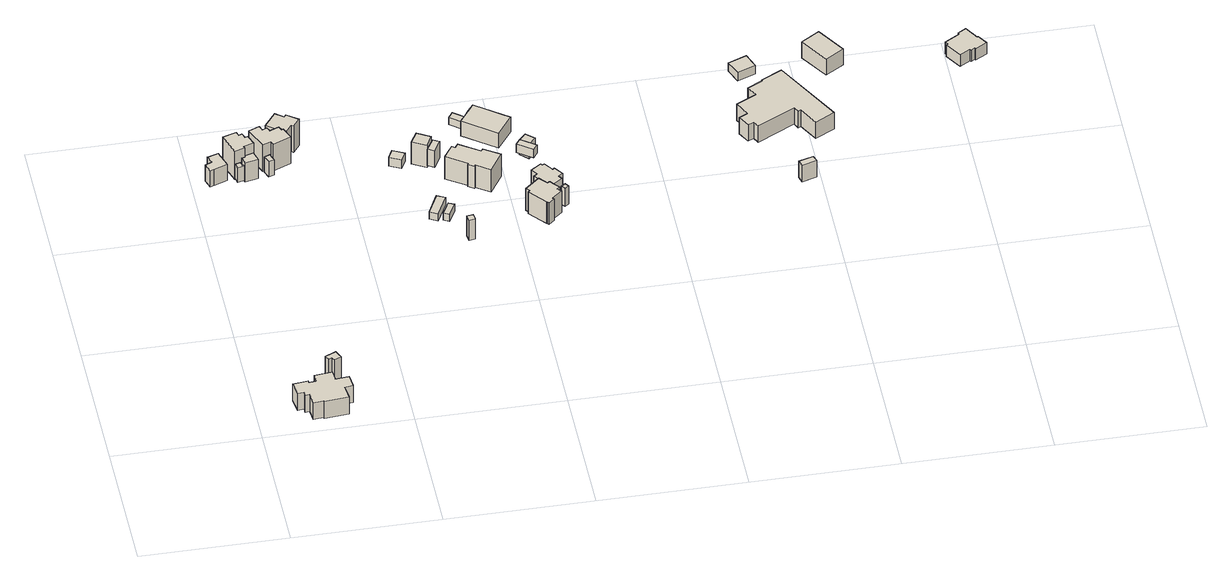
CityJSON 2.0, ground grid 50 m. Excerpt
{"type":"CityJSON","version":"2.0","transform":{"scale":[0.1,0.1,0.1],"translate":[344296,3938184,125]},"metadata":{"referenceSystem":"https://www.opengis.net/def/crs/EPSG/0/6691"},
"CityObjects":{
"building1":{"type":"Building","attributes":{"usage":"411","measuredHeight":8.7,"storeysAboveGround":1,"BuildingIDAttribute.prefecture":"14","BuildingIDAttribute.city":"14151","BuildingDetailAttribute.totalFloorArea":145.46,"BuildingDetailAttribute.buildingFootprintArea":145.46,"BuildingDetailAttribute.buildingStructureType":"601","BuildingDetailAttribute.buildingStructureOrgType":"1","BuildingDetailAttribute.orgUsage":"10","BuildingDetailAttribute.surveyYear":2015},"geometry":[{"type":"Solid","lod":"1","boundaries":[[[[0,1,2,3,4,5,6,7,8,9,10,11,12,13,14,15,16,17]],[[16,18,19,17]],[[15,20,18,16]],[[14,21,20,15]],[[13,22,21,14]],[[12,23,22,13]],[[11,24,23,12]],[[10,25,24,11]],[[9,26,25,10]],[[8,27,26,9]],[[7,28,27,8]],[[6,29,28,7]],[[5,30,29,6]],[[4,31,30,5]],[[3,32,31,4]],[[2,33,32,3]],[[1,34,33,2]],[[0,35,34,1]],[[17,19,35,0]],[[18,20,21,22,23,24,25,26,27,28,29,30,31,32,33,34,35,19]]]]}]},
"building2":{"type":"Building","attributes":{"measuredHeight":16.2,"BuildingIDAttribute.prefecture":"14","BuildingIDAttribute.city":"14151","BuildingDetailAttribute.surveyYear":2015},"geometry":[{"type":"Solid","lod":"1","boundaries":[[[[36,37,38,39,40,41]],[[40,42,43,41]],[[39,44,42,40]],[[38,45,44,39]],[[37,46,45,38]],[[36,47,46,37]],[[41,43,47,36]],[[42,44,45,46,47,43]]]]}]},
"building3":{"type":"Building","attributes":{"measuredHeight":7.2,"BuildingIDAttribute.prefecture":"14","BuildingIDAttribute.city":"14151","BuildingDetailAttribute.surveyYear":2015,"BuildingLandSlideRiskAttribute.description":"1","BuildingLandSlideRiskAttribute.areaType":"1"},"geometry":[{"type":"Solid","lod":"1","boundaries":[[[[48,49,50,51,52,53,54,55]],[[54,56,57,55]],[[53,58,56,54]],[[52,59,58,53]],[[51,60,59,52]],[[50,61,60,51]],[[49,62,61,50]],[[48,63,62,49]],[[55,57,63,48]],[[56,58,59,60,61,62,63,57]]]]}]},
"building4":{"type":"Building","attributes":{"measuredHeight":7.6,"BuildingIDAttribute.prefecture":"14","BuildingIDAttribute.city":"14151","BuildingDetailAttribute.surveyYear":2015,"BuildingLandSlideRiskAttribute.description":"1","BuildingLandSlideRiskAttribute.areaType":"1"},"geometry":[{"type":"Solid","lod":"1","boundaries":[[[[64,65,66,67,68,69]],[[68,70,71,69]],[[67,72,70,68]],[[66,73,72,67]],[[65,74,73,66]],[[64,75,74,65]],[[69,71,75,64]],[[70,72,73,74,75,71]]]]}]},
"building5":{"type":"Building","attributes":{"usage":"411","measuredHeight":13.5,"storeysAboveGround":2,"BuildingIDAttribute.prefecture":"14","BuildingIDAttribute.city":"14151","BuildingDetailAttribute.totalFloorArea":70.85,"BuildingDetailAttribute.buildingFootprintArea":35.42,"BuildingDetailAttribute.buildingStructureType":"601","BuildingDetailAttribute.buildingStructureOrgType":"1","BuildingDetailAttribute.orgUsage":"10","BuildingDetailAttribute.surveyYear":2015,"BuildingLandSlideRiskAttribute.description":"1","BuildingLandSlideRiskAttribute.areaType":"1"},"geometry":[{"type":"Solid","lod":"1","boundaries":[[[[76,77,78,79,80,81,82,83,84,85]],[[84,86,87,85]],[[83,88,86,84]],[[82,89,88,83]],[[81,90,89,82]],[[80,91,90,81]],[[79,92,91,80]],[[78,93,92,79]],[[77,94,93,78]],[[76,95,94,77]],[[85,87,95,76]],[[86,88,89,90,91,92,93,94,95,87]]]]}]},
"building6":{"type":"Building","attributes":{"measuredHeight":10.1,"BuildingIDAttribute.prefecture":"14","BuildingIDAttribute.city":"14151","BuildingDetailAttribute.surveyYear":2015,"BuildingLandSlideRiskAttribute.description":"1","BuildingLandSlideRiskAttribute.areaType":"1"},"geometry":[{"type":"Solid","lod":"1","boundaries":[[[[96,97,98,99,100,101]],[[100,102,103,101]],[[99,104,102,100]],[[98,105,104,99]],[[97,106,105,98]],[[96,107,106,97]],[[101,103,107,96]],[[102,104,105,106,107,103]]]]}]},
"building7":{"type":"Building","attributes":{"measuredHeight":7.6,"BuildingIDAttribute.prefecture":"14","BuildingIDAttribute.city":"14151","BuildingDetailAttribute.surveyYear":2015,"BuildingLandSlideRiskAttribute.description":"1","BuildingLandSlideRiskAttribute.areaType":"1"},"geometry":[{"type":"Solid","lod":"1","boundaries":[[[[108,109,110,111]],[[110,112,113,111]],[[109,114,112,110]],[[108,115,114,109]],[[111,113,115,108]],[[112,114,115,113]]]]}]},
"building8":{"type":"Building","attributes":{"usage":"411","measuredHeight":11.8,"storeysAboveGround":2,"BuildingIDAttribute.prefecture":"14","BuildingIDAttribute.city":"14151","BuildingDetailAttribute.totalFloorArea":78.35,"BuildingDetailAttribute.buildingFootprintArea":39.17,"BuildingDetailAttribute.buildingStructureType":"601","BuildingDetailAttribute.buildingStructureOrgType":"1","BuildingDetailAttribute.orgUsage":"10","BuildingDetailAttribute.surveyYear":2015,"BuildingLandSlideRiskAttribute.description":"1","BuildingLandSlideRiskAttribute.areaType":"1"},"geometry":[{"type":"Solid","lod":"1","boundaries":[[[[116,117,118,119,120,121,122,123,124,125,126,127]],[[126,128,129,127]],[[125,130,128,126]],[[124,131,130,125]],[[123,132,131,124]],[[122,133,132,123]],[[121,134,133,122]],[[120,135,134,121]],[[119,136,135,120]],[[118,137,136,119]],[[117,138,137,118]],[[116,139,138,117]],[[127,129,139,116]],[[128,130,131,132,133,134,135,136,137,138,139,129]]]]}]},
"building9":{"type":"Building","attributes":{"usage":"411","measuredHeight":11.9,"storeysAboveGround":2,"BuildingIDAttribute.prefecture":"14","BuildingIDAttribute.city":"14151","BuildingDetailAttribute.totalFloorArea":78.17,"BuildingDetailAttribute.buildingFootprintArea":39.08,"BuildingDetailAttribute.buildingStructureType":"601","BuildingDetailAttribute.buildingStructureOrgType":"1","BuildingDetailAttribute.orgUsage":"10","BuildingDetailAttribute.surveyYear":2015,"BuildingLandSlideRiskAttribute.description":"1","BuildingLandSlideRiskAttribute.areaType":"1"},"geometry":[{"type":"Solid","lod":"1","boundaries":[[[[140,141,142,143,144,145,146,147]],[[146,148,149,147]],[[145,150,148,146]],[[144,151,150,145]],[[143,152,151,144]],[[142,153,152,143]],[[141,154,153,142]],[[140,155,154,141]],[[147,149,155,140]],[[148,150,151,152,153,154,155,149]]]]}]},
"building10":{"type":"Building","attributes":{"BuildingIDAttribute.prefecture":"14","BuildingIDAttribute.city":"14151","BuildingDetailAttribute.surveyYear":2015},"geometry":[{"type":"Solid","lod":"1","boundaries":[[[[156,157,158,159]],[[158,160,161,159]],[[157,162,160,158]],[[156,163,162,157]],[[159,161,163,156]],[[160,162,163,161]]]]}]},
"building11":{"type":"Building","attributes":{"measuredHeight":6.3,"BuildingIDAttribute.prefecture":"14","BuildingIDAttribute.city":"14151","BuildingDetailAttribute.surveyYear":2015,"BuildingLandSlideRiskAttribute.description":"1","BuildingLandSlideRiskAttribute.areaType":"1"},"geometry":[{"type":"Solid","lod":"1","boundaries":[[[[164,165,166,167]],[[166,168,169,167]],[[165,170,168,166]],[[164,171,170,165]],[[167,169,171,164]],[[168,170,171,169]]]]}]},
"building12":{"type":"Building","attributes":{"BuildingIDAttribute.prefecture":"14","BuildingIDAttribute.city":"14151","BuildingDetailAttribute.surveyYear":2015},"geometry":[{"type":"Solid","lod":"1","boundaries":[[[[172,173,174,175]],[[174,176,177,175]],[[173,178,176,174]],[[172,179,178,173]],[[175,177,179,172]],[[176,178,179,177]]]]}]},
"building13":{"type":"Building","attributes":{"measuredHeight":12.7,"BuildingIDAttribute.prefecture":"14","BuildingIDAttribute.city":"14151","BuildingDetailAttribute.surveyYear":2015,"BuildingLandSlideRiskAttribute.description":"1","BuildingLandSlideRiskAttribute.areaType":"1"},"geometry":[{"type":"Solid","lod":"1","boundaries":[[[[180,181,182,183]],[[182,184,185,183]],[[181,186,184,182]],[[180,187,186,181]],[[183,185,187,180]],[[184,186,187,185]]]]}]},
"building14":{"type":"Building","attributes":{"usage":"411","measuredHeight":9.7,"storeysAboveGround":2,"BuildingIDAttribute.prefecture":"14","BuildingIDAttribute.city":"14151","BuildingDetailAttribute.totalFloorArea":33.59,"BuildingDetailAttribute.buildingFootprintArea":16.8,"BuildingDetailAttribute.buildingStructureType":"601","BuildingDetailAttribute.buildingStructureOrgType":"1","BuildingDetailAttribute.orgUsage":"10","BuildingDetailAttribute.surveyYear":2015},"geometry":[{"type":"Solid","lod":"1","boundaries":[[[[188,189,190,191]],[[190,192,193,191]],[[189,194,192,190]],[[188,195,194,189]],[[191,193,195,188]],[[192,194,195,193]]]]}]},
"building15":{"type":"Building","attributes":{"measuredHeight":8.6,"BuildingIDAttribute.prefecture":"14","BuildingIDAttribute.city":"14151","BuildingDetailAttribute.surveyYear":2015},"geometry":[{"type":"Solid","lod":"1","boundaries":[[[[196,197,198,199]],[[198,200,201,199]],[[197,202,200,198]],[[196,203,202,197]],[[199,201,203,196]],[[200,202,203,201]]]]}]},
"building16":{"type":"Building","attributes":{"usage":"411","measuredHeight":12.3,"storeysAboveGround":2,"BuildingIDAttribute.prefecture":"14","BuildingIDAttribute.city":"14151","BuildingDetailAttribute.totalFloorArea":174.19,"BuildingDetailAttribute.buildingFootprintArea":87.09,"BuildingDetailAttribute.buildingStructureType":"601","BuildingDetailAttribute.buildingStructureOrgType":"1","BuildingDetailAttribute.orgUsage":"10","BuildingDetailAttribute.surveyYear":2015},"geometry":[{"type":"Solid","lod":"1","boundaries":[[[[204,205,206,207,208,209,210,211,212,213,214,215]],[[214,216,217,215]],[[213,218,216,214]],[[212,219,218,213]],[[211,220,219,212]],[[210,221,220,211]],[[209,222,221,210]],[[208,223,222,209]],[[207,224,223,208]],[[206,225,224,207]],[[205,226,225,206]],[[204,227,226,205]],[[215,217,227,204]],[[216,218,219,220,221,222,223,224,225,226,227,217]]]]}]},
"building17":{"type":"Building","attributes":{"BuildingIDAttribute.prefecture":"14","BuildingIDAttribute.city":"14151","BuildingDetailAttribute.surveyYear":2015},"geometry":[{"type":"Solid","lod":"1","boundaries":[[[[228,229,230,231]],[[230,232,233,231]],[[229,234,232,230]],[[228,235,234,229]],[[231,233,235,228]],[[232,234,235,233]]]]}]},
"building18":{"type":"Building","attributes":{"usage":"422","measuredHeight":11.9,"storeysAboveGround":1,"BuildingIDAttribute.prefecture":"14","BuildingIDAttribute.city":"14151","BuildingDetailAttribute.totalFloorArea":60.7,"BuildingDetailAttribute.buildingFootprintArea":60.7,"BuildingDetailAttribute.buildingStructureType":"601","BuildingDetailAttribute.buildingStructureOrgType":"1","BuildingDetailAttribute.orgUsage":"137","BuildingDetailAttribute.surveyYear":2015},"geometry":[{"type":"Solid","lod":"1","boundaries":[[[[236,237,238,239,240,241,242,243,244,245,246,247,248,249]],[[248,250,251,249]],[[247,252,250,248]],[[246,253,252,247]],[[245,254,253,246]],[[244,255,254,245]],[[243,256,255,244]],[[242,257,256,243]],[[241,258,257,242]],[[240,259,258,241]],[[239,260,259,240]],[[238,261,260,239]],[[237,262,261,238]],[[236,263,262,237]],[[249,251,263,236]],[[250,252,253,254,255,256,257,258,259,260,261,262,263,251]]]]}]},
"building19":{"type":"Building","attributes":{"usage":"401","measuredHeight":7,"storeysAboveGround":2,"BuildingIDAttribute.prefecture":"14","BuildingIDAttribute.city":"14151","BuildingDetailAttribute.totalFloorArea":241.94,"BuildingDetailAttribute.buildingFootprintArea":120.97,"BuildingDetailAttribute.buildingStructureType":"610","BuildingDetailAttribute.buildingStructureOrgType":"2","BuildingDetailAttribute.orgUsage":"61","BuildingDetailAttribute.surveyYear":2015,"BuildingLandSlideRiskAttribute.description":"1","BuildingLandSlideRiskAttribute.areaType":"1"},"geometry":[{"type":"Solid","lod":"1","boundaries":[[[[264,265,266,267,268,269]],[[268,270,271,269]],[[267,272,270,268]],[[266,273,272,267]],[[265,274,273,266]],[[264,275,274,265]],[[269,271,275,264]],[[270,272,273,274,275,271]]]]}]},
"building20":{"type":"Building","attributes":{"usage":"422","measuredHeight":9.1,"storeysAboveGround":1,"BuildingIDAttribute.prefecture":"14","BuildingIDAttribute.city":"14151","BuildingDetailAttribute.totalFloorArea":50.66,"BuildingDetailAttribute.buildingFootprintArea":50.66,"BuildingDetailAttribute.buildingStructureType":"601","BuildingDetailAttribute.buildingStructureOrgType":"1","BuildingDetailAttribute.orgUsage":"137","BuildingDetailAttribute.surveyYear":2015},"geometry":[{"type":"Solid","lod":"1","boundaries":[[[[276,277,278,279,280,281,282,283,284,285,286,287,288,289]],[[288,290,291,289]],[[287,292,290,288]],[[286,293,292,287]],[[285,294,293,286]],[[284,295,294,285]],[[283,296,295,284]],[[282,297,296,283]],[[281,298,297,282]],[[280,299,298,281]],[[279,300,299,280]],[[278,301,300,279]],[[277,302,301,278]],[[276,303,302,277]],[[289,291,303,276]],[[290,292,293,294,295,296,297,298,299,300,301,302,303,291]]]]}]},
"building21":{"type":"Building","attributes":{"measuredHeight":3.7,"BuildingIDAttribute.prefecture":"14","BuildingIDAttribute.city":"14151","BuildingDetailAttribute.surveyYear":2015,"BuildingLandSlideRiskAttribute.description":"1","BuildingLandSlideRiskAttribute.areaType":"1"},"geometry":[{"type":"Solid","lod":"1","boundaries":[[[[304,305,306,307]],[[306,308,309,307]],[[305,310,308,306]],[[304,311,310,305]],[[307,309,311,304]],[[308,310,311,309]]]]}]},
"building22":{"type":"Building","attributes":{"measuredHeight":7.9,"BuildingIDAttribute.prefecture":"14","BuildingIDAttribute.city":"14151","BuildingDetailAttribute.surveyYear":2015},"geometry":[{"type":"Solid","lod":"1","boundaries":[[[[312,313,314,315]],[[314,316,317,315]],[[313,318,316,314]],[[312,319,318,313]],[[315,317,319,312]],[[316,318,319,317]]]]}]},
"building23":{"type":"Building","attributes":{"measuredHeight":6.5,"BuildingIDAttribute.prefecture":"14","BuildingIDAttribute.city":"14151","BuildingDetailAttribute.surveyYear":2015,"BuildingLandSlideRiskAttribute.description":"1","BuildingLandSlideRiskAttribute.areaType":"1"},"geometry":[{"type":"Solid","lod":"1","boundaries":[[[[320,321,322,323]],[[322,324,325,323]],[[321,326,324,322]],[[320,327,326,321]],[[323,325,327,320]],[[324,326,327,325]]]]}]},
"building24":{"type":"Building","attributes":{"measuredHeight":7.7,"BuildingIDAttribute.prefecture":"14","BuildingIDAttribute.city":"14151","BuildingDetailAttribute.surveyYear":2015},"geometry":[{"type":"Solid","lod":"1","boundaries":[[[[328,329,330,331]],[[330,332,333,331]],[[329,334,332,330]],[[328,335,334,329]],[[331,333,335,328]],[[332,334,335,333]]]]}]},
"building25":{"type":"Building","attributes":{"usage":"441","measuredHeight":4.4,"storeysAboveGround":1,"BuildingIDAttribute.prefecture":"14","BuildingIDAttribute.city":"14151","BuildingDetailAttribute.totalFloorArea":15.31,"BuildingDetailAttribute.buildingFootprintArea":15.31,"BuildingDetailAttribute.buildingStructureType":"601","BuildingDetailAttribute.buildingStructureOrgType":"1","BuildingDetailAttribute.orgUsage":"180","BuildingDetailAttribute.surveyYear":2015,"BuildingLandSlideRiskAttribute.description":"1","BuildingLandSlideRiskAttribute.areaType":"1"},"geometry":[{"type":"Solid","lod":"1","boundaries":[[[[336,337,338,339]],[[338,340,341,339]],[[337,342,340,338]],[[336,343,342,337]],[[339,341,343,336]],[[340,342,343,341]]]]}]},
"building26":{"type":"Building","attributes":{"usage":"441","measuredHeight":9.8,"storeysAboveGround":2,"BuildingIDAttribute.prefecture":"14","BuildingIDAttribute.city":"14151","BuildingDetailAttribute.totalFloorArea":608.79,"BuildingDetailAttribute.buildingFootprintArea":304.4,"BuildingDetailAttribute.buildingStructureType":"601","BuildingDetailAttribute.buildingStructureOrgType":"1","BuildingDetailAttribute.orgUsage":"180","BuildingDetailAttribute.surveyYear":2015,"BuildingLandSlideRiskAttribute.description":"1","BuildingLandSlideRiskAttribute.areaType":"1"},"geometry":[{"type":"Solid","lod":"1","boundaries":[[[[344,345,346,347,348,349,350,351,352,353,354,355,356,357,358,359]],[[358,360,361,359]],[[357,362,360,358]],[[356,363,362,357]],[[355,364,363,356]],[[354,365,364,355]],[[353,366,365,354]],[[352,367,366,353]],[[351,368,367,352]],[[350,369,368,351]],[[349,370,369,350]],[[348,371,370,349]],[[347,372,371,348]],[[346,373,372,347]],[[345,374,373,346]],[[344,375,374,345]],[[359,361,375,344]],[[360,362,363,364,365,366,367,368,369,370,371,372,373,374,375,361]]]]}]},
"building27":{"type":"Building","attributes":{"usage":"441","measuredHeight":7.7,"storeysAboveGround":2,"BuildingIDAttribute.prefecture":"14","BuildingIDAttribute.city":"14151","BuildingDetailAttribute.totalFloorArea":146.26,"BuildingDetailAttribute.buildingFootprintArea":73.13,"BuildingDetailAttribute.buildingStructureType":"601","BuildingDetailAttribute.buildingStructureOrgType":"1","BuildingDetailAttribute.orgUsage":"180","BuildingDetailAttribute.surveyYear":2015},"geometry":[{"type":"Solid","lod":"1","boundaries":[[[[376,377,378,379]],[[378,380,381,379]],[[377,382,380,378]],[[376,383,382,377]],[[379,381,383,376]],[[380,382,383,381]]]]}]},
"building28":{"type":"Building","attributes":{"usage":"413","measuredHeight":6.5,"storeysAboveGround":1,"BuildingIDAttribute.prefecture":"14","BuildingIDAttribute.city":"14151","BuildingDetailAttribute.totalFloorArea":50.45,"BuildingDetailAttribute.buildingFootprintArea":50.45,"BuildingDetailAttribute.buildingStructureType":"601","BuildingDetailAttribute.buildingStructureOrgType":"1","BuildingDetailAttribute.orgUsage":"30","BuildingDetailAttribute.surveyYear":2015},"geometry":[{"type":"Solid","lod":"1","boundaries":[[[[384,385,386,387,388,389,390,391,392,393,394,395,396,397,398]],[[397,399,400,398]],[[396,401,399,397]],[[395,402,401,396]],[[394,403,402,395]],[[393,404,403,394]],[[392,405,404,393]],[[391,406,405,392]],[[390,407,406,391]],[[389,408,407,390]],[[388,409,408,389]],[[387,410,409,388]],[[386,411,410,387]],[[385,412,411,386]],[[384,413,412,385]],[[398,400,413,384]],[[399,401,402,403,404,405,406,407,408,409,410,411,412,413,400]]]]}]}
},
"vertices":[
[171,115,51],[172,107,51],[197,109,51],[195,138,51],[256,144,51],[259,108,51],[305,112,51],[309,65,51],[281,62,51],[286,13,51],[203,5,51],[202,10,51],[168,6,51],[164,48,51],[149,46,51],[148,62,51],[127,60,51],[119,109,51],[127,60,123],[119,109,123],[148,62,123],[149,46,123],[164,48,123],[168,6,123],[202,10,123],[203,5,123],[286,13,123],[281,62,123],[309,65,123],[305,112,123],[259,108,123],[256,144,123],[195,138,123],[197,109,123],[172,107,123],[171,115,123],
[286,149,67],[260,137,67],[255,149,67],[244,144,67],[236,161,67],[273,177,67],[236,161,178],[273,177,178],[244,144,178],[255,149,178],[260,137,178],[286,149,178],
[15,1000,216],[4,1032,216],[28,1041,216],[18,1068,216],[29,1071,216],[55,1080,216],[75,1021,216],[28,1005,216],[75,1021,285],[28,1005,285],[55,1080,285],[29,1071,285],[18,1068,285],[28,1041,285],[4,1032,285],[15,1000,285],
[120,1038,210],[124,1024,210],[128,1025,210],[130,1018,210],[107,1013,210],[102,1033,210],[107,1013,272],[102,1033,272],[130,1018,272],[128,1025,272],[124,1024,272],[120,1038,272],
[169,1064,204],[134,1053,204],[136,1047,204],[102,1035,204],[76,1112,204],[123,1127,204],[128,1111,204],[140,1116,204],[146,1098,204],[156,1101,204],[146,1098,324],[156,1101,324],[140,1116,324],[128,1111,324],[123,1127,324],[76,1112,324],[102,1035,324],[136,1047,324],[134,1053,324],[169,1064,324],
[125,1042,204],[138,1046,204],[136,1052,204],[167,1061,204],[177,1027,204],[133,1017,204],[177,1027,286],[133,1017,286],[167,1061,286],[136,1052,286],[138,1046,286],[125,1042,286],
[222,1068,198],[232,1040,198],[212,1035,198],[203,1061,198],[212,1035,263],[203,1061,263],[232,1040,263],[222,1068,263],
[205,1162,194],[212,1144,194],[228,1151,194],[235,1135,194],[266,1148,194],[273,1133,194],[278,1135,194],[296,1092,194],[233,1066,194],[227,1081,194],[200,1070,194],[168,1147,194],[200,1070,306],[168,1147,306],[227,1081,306],[233,1066,306],[296,1092,306],[278,1135,306],[273,1133,306],[266,1148,306],[235,1135,306],[228,1151,306],[212,1144,306],[205,1162,306],
[344,1206,165],[320,1176,165],[313,1181,165],[290,1150,165],[231,1195,165],[271,1247,165],[299,1226,165],[306,1235,165],[299,1226,277],[306,1235,277],[271,1247,277],[231,1195,277],[290,1150,277],[313,1181,277],[320,1176,277],[344,1206,277],
[755,834,167],[716,759,167],[689,773,167],[727,848,167],[689,773,197],[727,848,197],[716,759,197],[755,834,197],
[637,1148,110],[676,1128,110],[659,1096,110],[620,1116,110],[659,1096,147],[620,1116,147],[676,1128,147],[637,1148,147],
[777,796,167],[753,750,167],[733,760,167],[757,806,167],[733,760,197],[757,806,197],[753,750,197],[777,796,197],
[820,662,156],[799,660,156],[796,683,156],[818,686,156],[796,683,241],[818,686,241],[799,660,241],[820,662,241],
[771,1174,68],[749,1134,68],[703,1161,68],[726,1200,68],[703,1161,162],[726,1200,162],[749,1134,162],[771,1174,162],
[772,1120,77],[750,1133,77],[775,1174,77],[796,1162,77],[775,1174,148],[796,1162,148],[750,1133,148],[772,1120,148],
[847,1124,66],[916,1078,66],[922,1086,66],[977,1050,66],[931,980,66],[884,1012,66],[881,1007,66],[861,1021,66],[864,1025,66],[795,1071,66],[826,1117,66],[837,1109,66],[826,1117,161],[837,1109,161],[795,1071,161],[864,1025,161],[861,1021,161],[881,1007,161],[884,1012,161],[931,980,161],[977,1050,161],[922,1086,161],[916,1078,161],[847,1124,161],
[856,1332,64],[872,1354,64],[919,1319,64],[902,1297,64],[919,1319,94],[902,1297,94],[872,1354,94],[856,1332,94],
[1076,927,56],[1100,899,56],[1107,905,56],[1135,872,56],[1126,865,56],[1137,852,56],[1103,823,56],[1107,818,56],[1088,801,56],[1082,808,56],[1081,807,56],[1030,866,56],[1036,872,56],[1026,884,56],[1036,872,148],[1026,884,148],[1030,866,148],[1081,807,148],[1082,808,148],[1088,801,148],[1107,818,148],[1103,823,148],[1137,852,148],[1126,865,148],[1135,872,148],[1107,905,148],[1100,899,148],[1076,927,148],
[994,1192,62],[885,1274,62],[902,1297,62],[919,1319,62],[938,1345,62],[1047,1263,62],[938,1345,125],[1047,1263,125],[919,1319,125],[902,1297,125],[885,1274,125],[994,1192,125],
[1109,1004,52],[1131,973,52],[1137,978,52],[1159,947,52],[1143,936,52],[1152,922,52],[1121,901,52],[1111,915,52],[1098,906,52],[1064,951,52],[1078,960,52],[1062,982,52],[1097,1006,52],[1102,1000,52],[1097,1006,138],[1102,1000,138],[1062,982,138],[1078,960,138],[1064,951,138],[1098,906,138],[1111,915,138],[1121,901,138],[1152,922,138],[1143,936,138],[1159,947,138],[1137,978,138],[1131,973,138],[1109,1004,138],
[1098,1129,58],[1047,1166,58],[1062,1187,58],[1113,1150,58],[1062,1187,93],[1113,1150,93],[1047,1166,93],[1098,1129,93],
[1160,912,47],[1169,899,47],[1156,888,47],[1146,902,47],[1156,888,124],[1146,902,124],[1169,899,124],[1160,912,124],
[1066,1212,6],[1089,1238,6],[1118,1212,6],[1094,1186,6],[1118,1212,68],[1094,1186,68],[1089,1238,68],[1066,1212,68],
[1963,866,84],[1971,843,84],[1920,827,84],[1913,851,84],[1920,827,153],[1913,851,153],[1971,843,153],[1963,866,153],
[1789,1263,161],[1769,1316,161],[1832,1340,161],[1852,1288,161],[1832,1340,197],[1852,1288,197],[1769,1316,197],[1789,1263,197],
[1931,1253,126],[2060,1016,126],[1993,980,126],[1956,1048,126],[1947,1042,126],[1937,1062,126],[1808,996,126],[1797,1017,126],[1776,1007,126],[1755,1048,126],[1784,1063,126],[1759,1114,126],[1828,1149,126],[1809,1186,126],[1861,1212,126],[1859,1216,126],[1861,1212,195],[1859,1216,195],[1809,1186,195],[1828,1149,195],[1759,1114,195],[1784,1063,195],[1755,1048,195],[1776,1007,195],[1797,1017,195],[1808,996,195],[1937,1062,195],[1947,1042,195],[1956,1048,195],[1993,980,195],[2060,1016,195],[1931,1253,195],
[2076,1380,159],[2138,1282,159],[2075,1242,159],[2013,1340,159],[2075,1242,227],[2013,1340,227],[2138,1282,227],[2076,1380,227],
[2588,1325,124],[2609,1290,124],[2570,1266,124],[2567,1271,124],[2553,1262,124],[2550,1266,124],[2514,1245,124],[2479,1302,124],[2485,1306,124],[2479,1317,124],[2531,1348,124],[2528,1354,124],[2556,1370,124],[2580,1330,124],[2584,1323,124],[2580,1330,172],[2584,1323,172],[2556,1370,172],[2528,1354,172],[2531,1348,172],[2479,1317,172],[2485,1306,172],[2479,1302,172],[2514,1245,172],[2550,1266,172],[2553,1262,172],[2567,1271,172],[2570,1266,172],[2609,1290,172],[2588,1325,172]
]}
